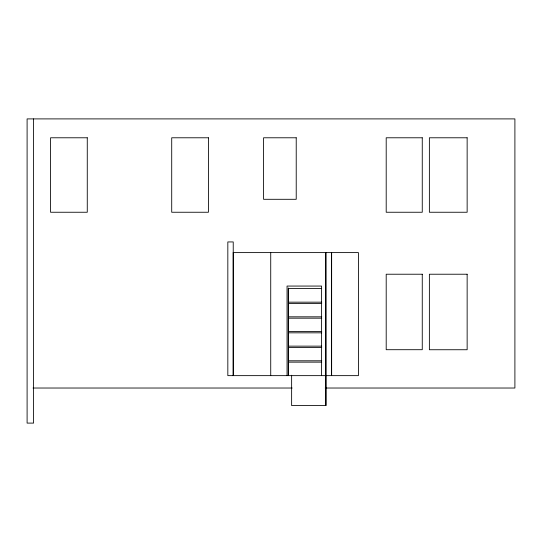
<?xml version="1.0" encoding="UTF-8"?>
<svg xmlns="http://www.w3.org/2000/svg" width="542" height="542" viewBox="0 0 542 542"><rect width="100%" height="100%" fill="white"/><g stroke="black" fill="none" stroke-linecap="round" stroke-linejoin="round"><path stroke-width="0.81" d="M270.729 375.64L270.729 252.606M288.33 287.998L288.33 375.64L288.33 288.446L321.677 288.446M325.844 375.64L325.844 252.606L325.938 405.579L291.63 405.579L291.63 375.24M331.433 375.64L331.433 252.606M288.439 302.172L321.758 302.172M288.439 303.513L321.758 303.513M288.439 316.826L321.758 316.826M288.439 318.174L321.758 318.174M288.439 331.48L321.758 331.48M288.439 332.829L321.758 332.829M288.439 346.142L321.758 346.142M288.439 347.483L321.758 347.483M321.758 360.796L288.439 360.796L288.439 362.137L321.758 362.137M33.028 388.025L292.172 388.025M325.2 388.025L514.9 388.025L514.9 118.901L27.1 118.901L27.1 423.099L33.577 423.099L33.577 118.901M331.643 252.592L331.643 375.64M325.83 375.24L325.83 405.579M325.667 375.24L325.667 405.579M325.552 375.24L325.559 405.579M321.589 375.64L321.589 286.061L287.05 286.061L287.05 375.64M288.52 302.172L288.52 303.513M288.52 316.826L288.52 318.174M288.52 331.48L288.52 332.829M288.52 346.142L288.52 347.483M288.52 360.796L288.52 362.137M233.229 252.606L233.229 375.64L233.229 241.935L227.83 241.935L227.83 375.64L358.418 375.64L358.418 252.606L233.229 252.606M87.269 137.783L50.575 137.783L50.575 212.247L87.269 212.247L87.269 137.783M208.406 137.783L171.712 137.783L171.712 212.247L208.406 212.247L208.406 137.783M296.223 137.783L263.581 137.783L263.581 199.3L296.223 199.3L296.223 137.783M422.259 137.783L386.202 137.783L386.202 212.247L422.259 212.247L422.259 137.783M467.143 137.783L429.372 137.783L429.372 212.247L467.143 212.247L467.143 137.783M422.259 274.225L386.202 274.225L386.202 349.705L422.259 349.705L422.259 274.225M467.143 274.225L429.372 274.225L429.372 349.739L467.143 349.739L467.143 274.225"/></g></svg>
